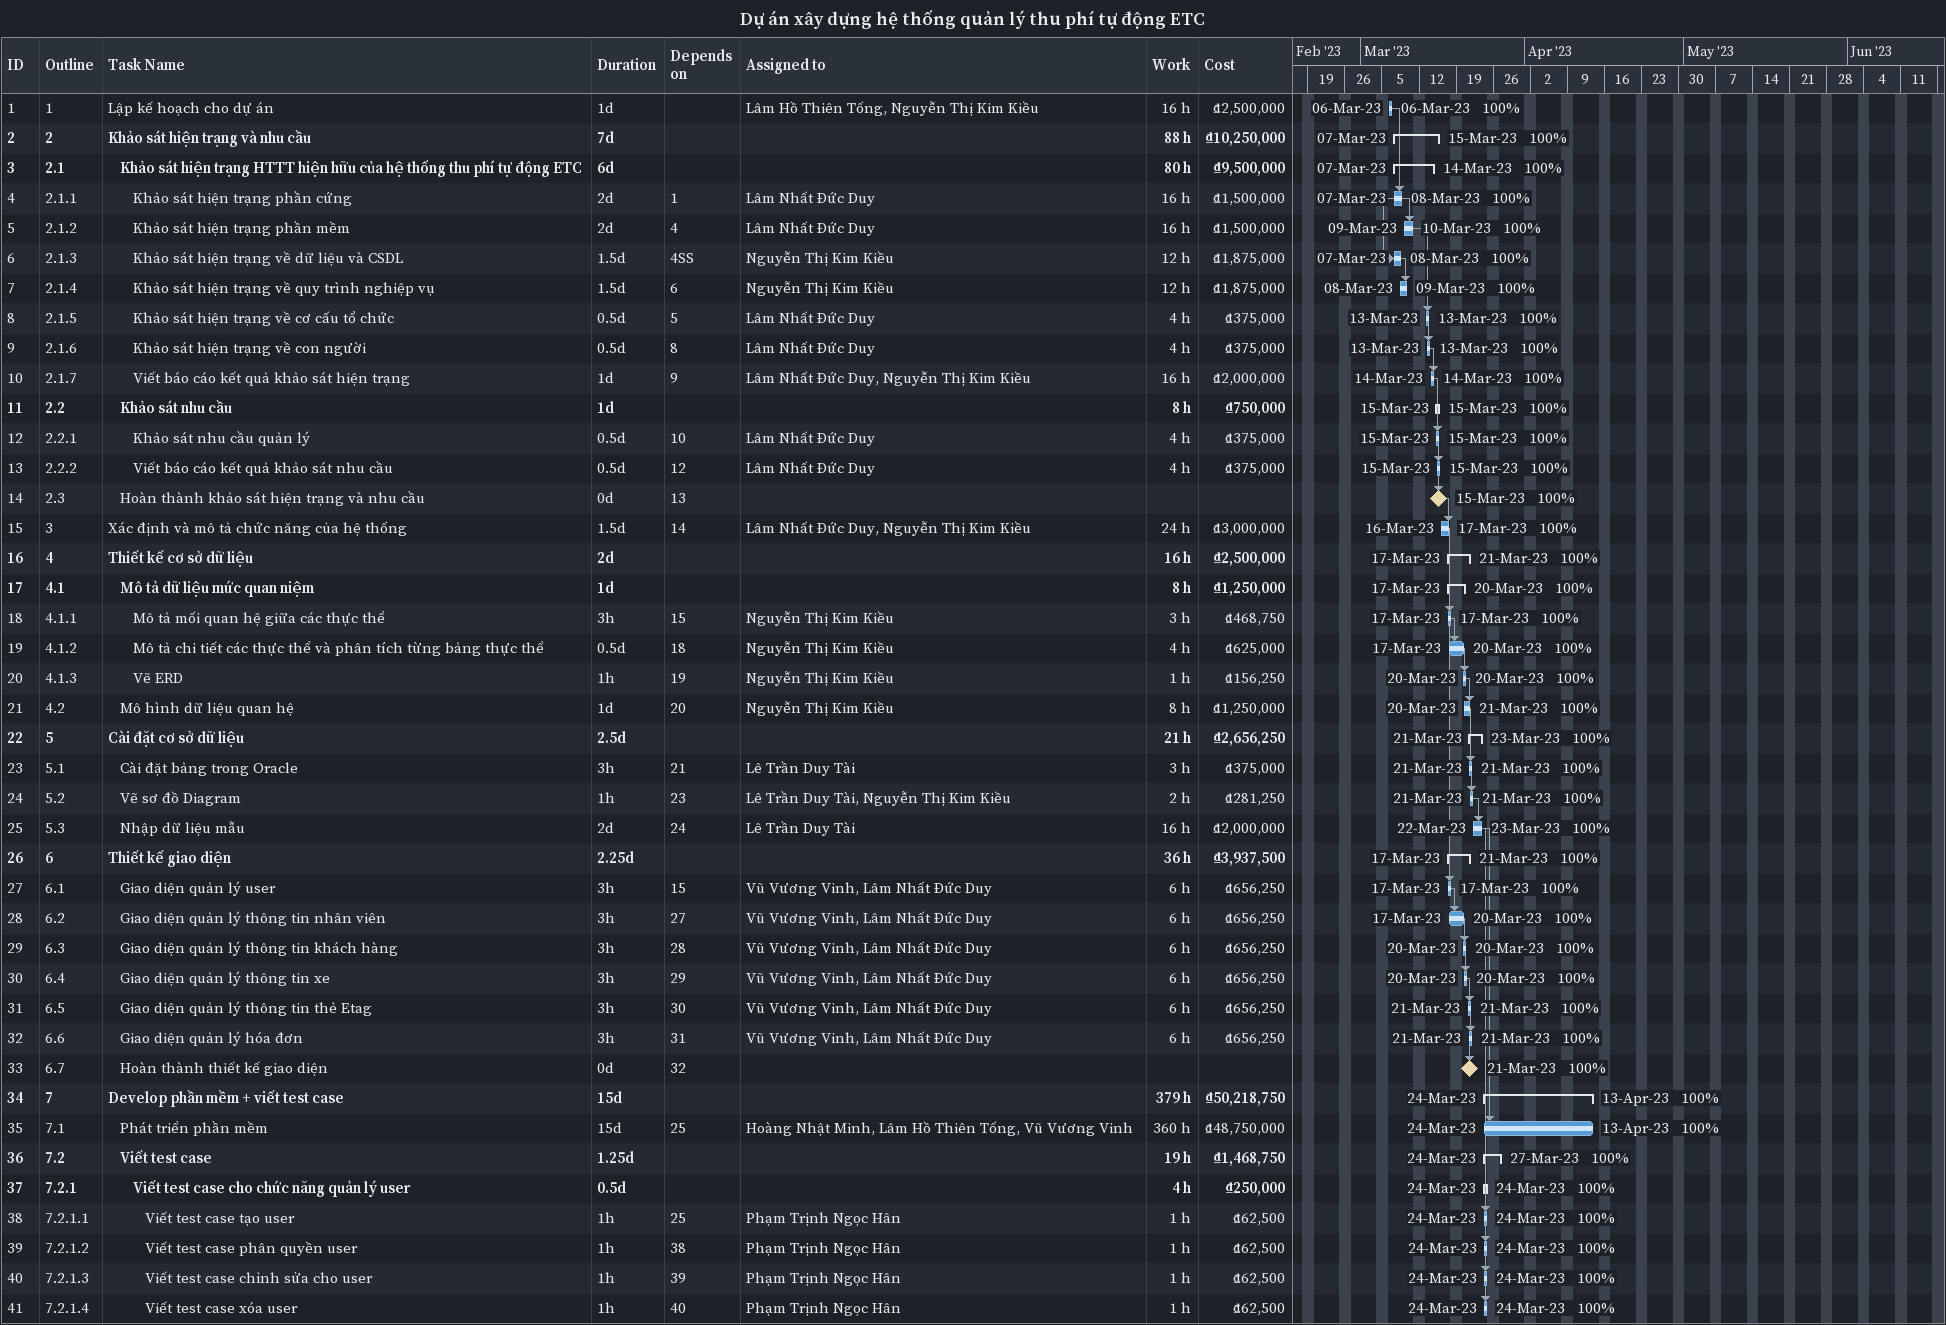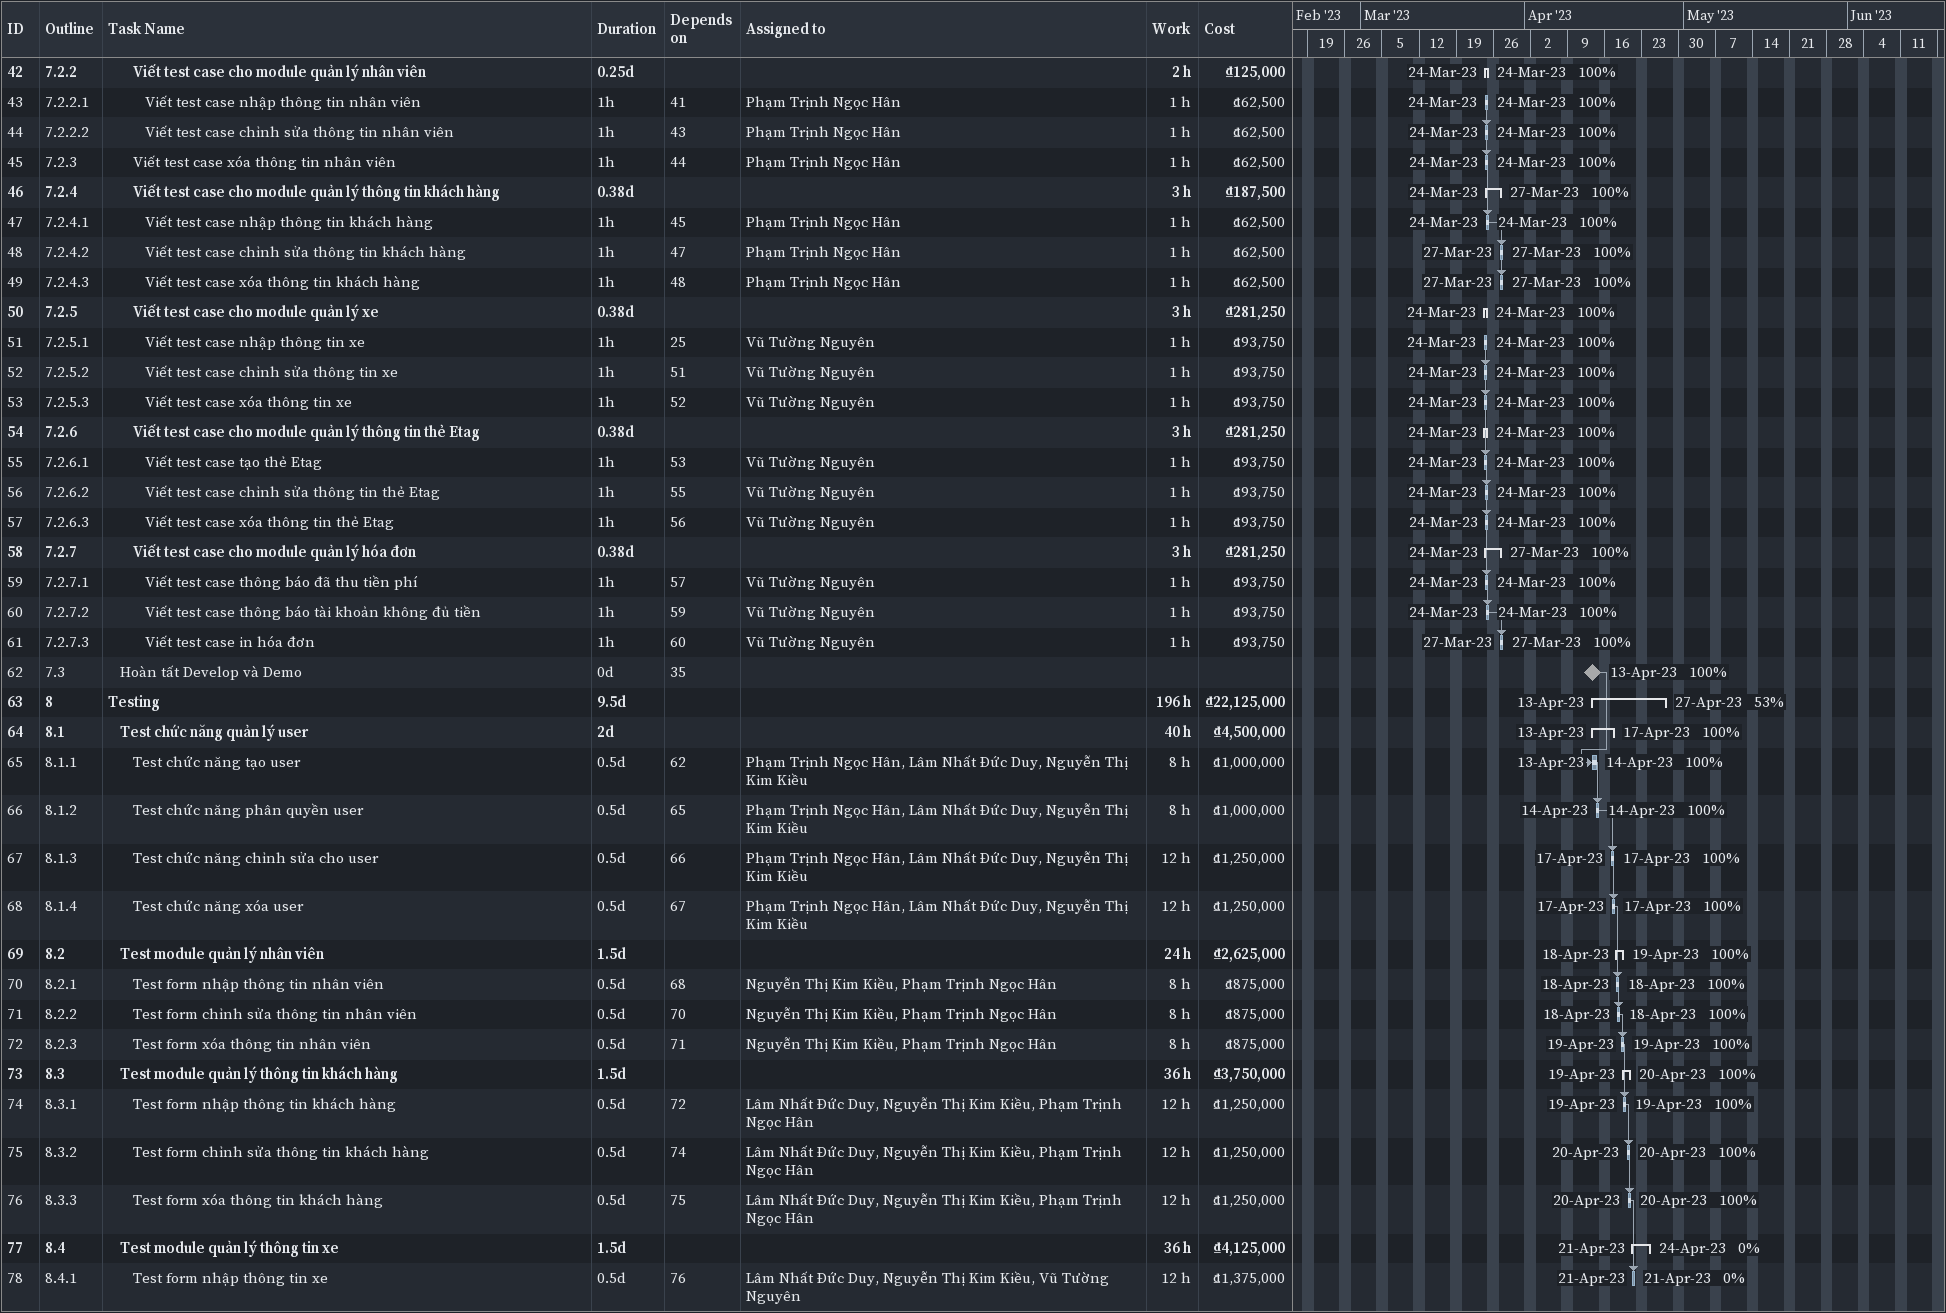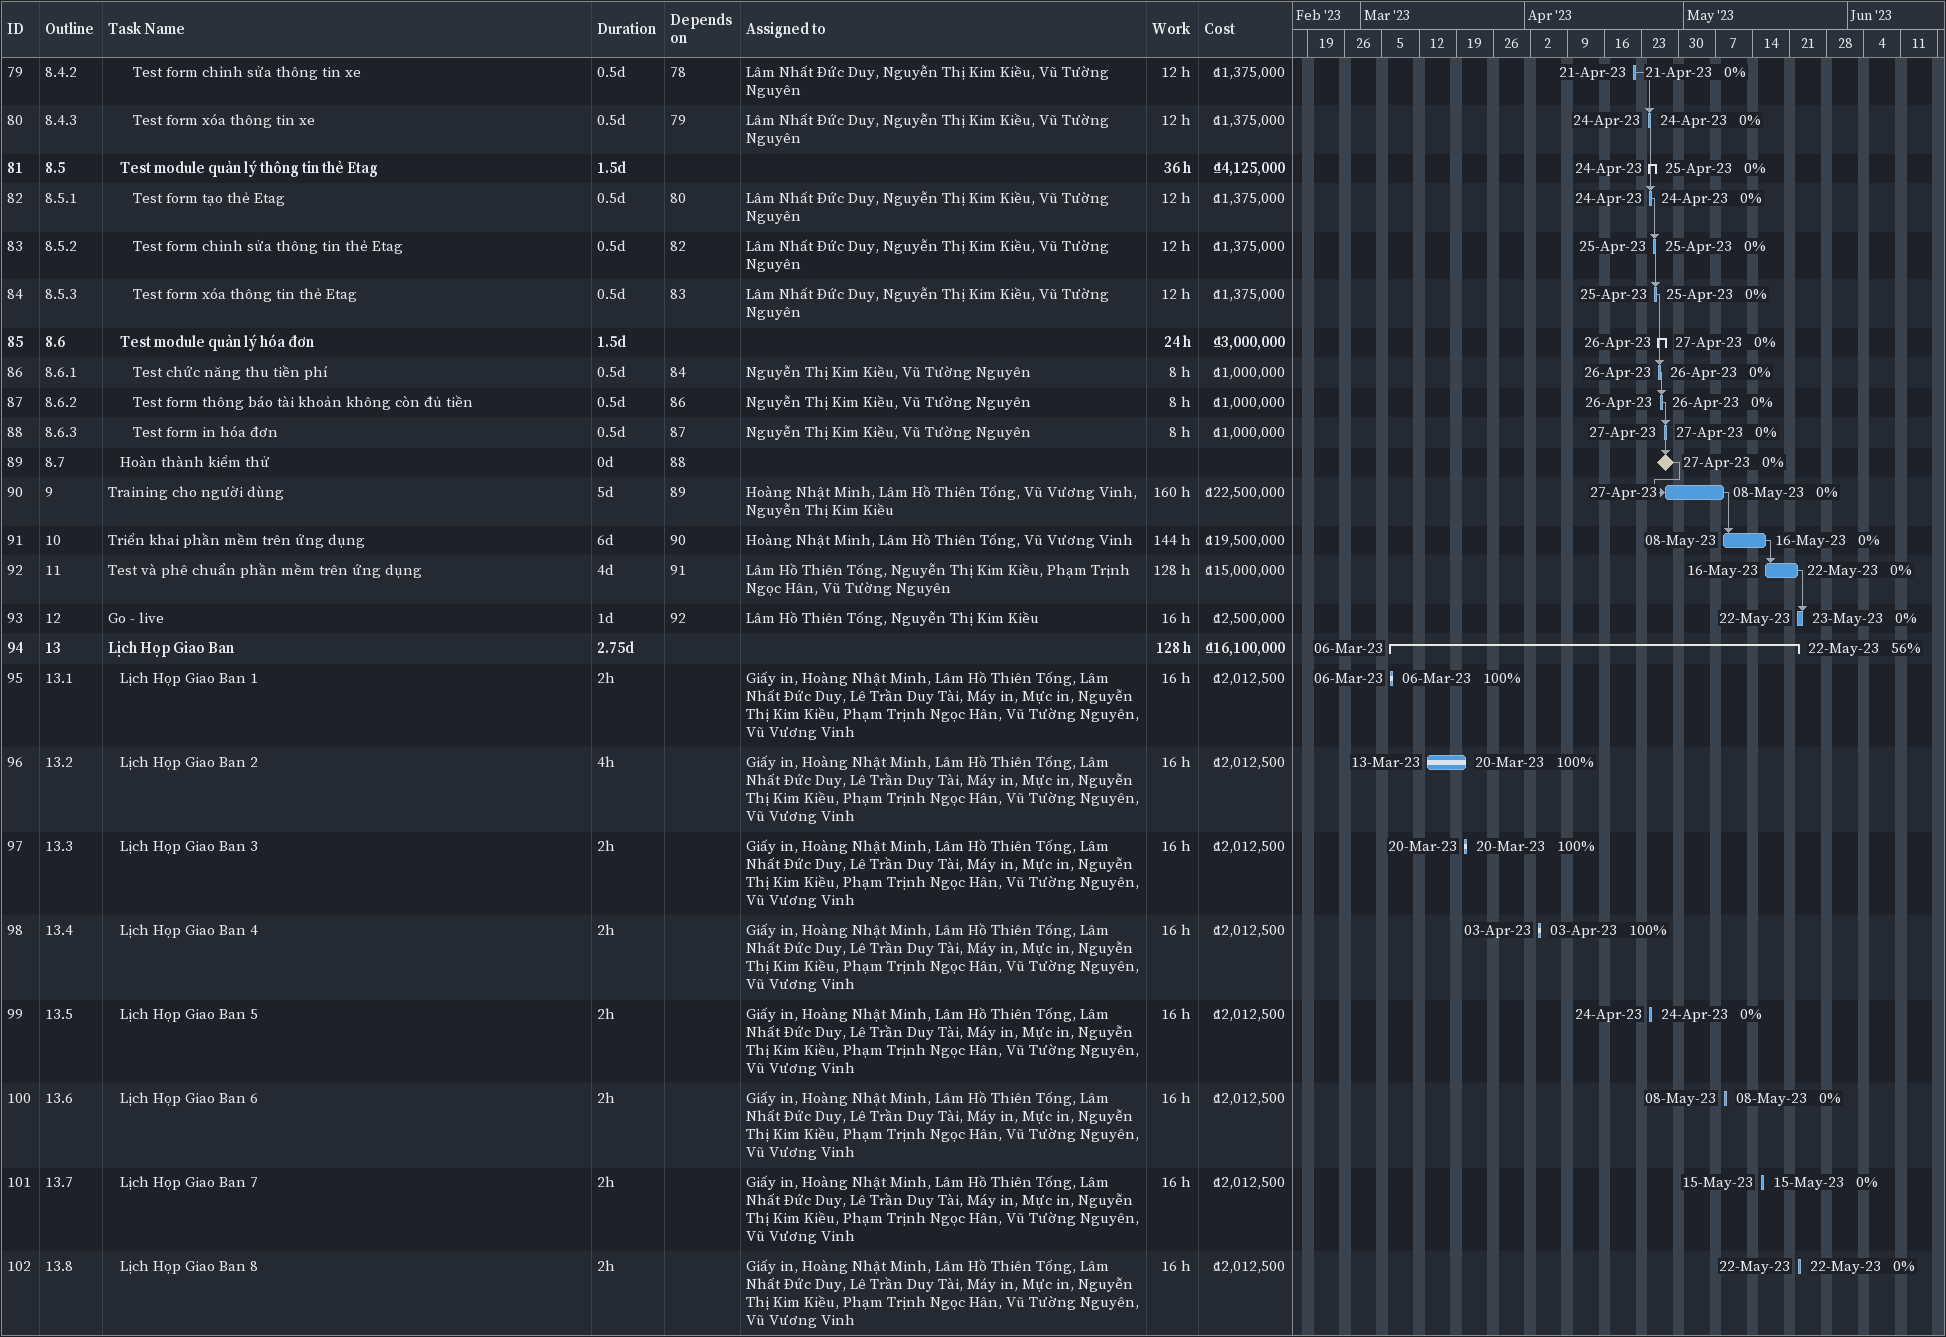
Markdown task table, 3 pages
Dự án xây dựng hệ thống quản lý thu phí tự động ETC

| ID | WBS | Task | Duration | Start | Finish | Predecessors | Resources | % complete | Work (h) | Cost (₫) |
|---|---|---|---|---|---|---|---|---|---|---|
| 1 | 1 | Lập kế hoạch cho dự án | 1d | 2023-03-06 | 2023-03-06 |  | Lâm Hồ Thiên Tống, Nguyễn Thị Kim Kiều | 100 | 16 | 2500000 |
| 2 | 2 | **Khảo sát hiện trạng và nhu cầu** | 7d | 2023-03-07 | 2023-03-15 |  |  | 100 | 88 | 10250000 |
| 3 | 2.1 | **Khảo sát hiện trạng HTTT hiện hữu của hệ thống thu phí tự động ETC** | 6d | 2023-03-07 | 2023-03-14 |  |  | 100 | 80 | 9500000 |
| 4 | 2.1.1 | Khảo sát hiện trạng phần cứng | 2d | 2023-03-07 | 2023-03-08 | 1 | Lâm Nhất Đức Duy | 100 | 16 | 1500000 |
| 5 | 2.1.2 | Khảo sát hiện trạng phần mềm | 2d | 2023-03-09 | 2023-03-10 | 4 | Lâm Nhất Đức Duy | 100 | 16 | 1500000 |
| 6 | 2.1.3 | Khảo sát hiện trạng về dữ liệu và CSDL | 1.5d | 2023-03-07 | 2023-03-08 | 4SS | Nguyễn Thị Kim Kiều | 100 | 12 | 1875000 |
| 7 | 2.1.4 | Khảo sát hiện trạng về quy trình nghiệp vụ | 1.5d | 2023-03-08 | 2023-03-09 | 6 | Nguyễn Thị Kim Kiều | 100 | 12 | 1875000 |
| 8 | 2.1.5 | Khảo sát hiện trạng về cơ cấu tổ chức | 0.5d | 2023-03-13 | 2023-03-13 | 5 | Lâm Nhất Đức Duy | 100 | 4 | 375000 |
| 9 | 2.1.6 | Khảo sát hiện trạng về con người | 0.5d | 2023-03-13 | 2023-03-13 | 8 | Lâm Nhất Đức Duy | 100 | 4 | 375000 |
| 10 | 2.1.7 | Viết báo cáo kết quả khảo sát hiện trạng | 1d | 2023-03-14 | 2023-03-14 | 9 | Lâm Nhất Đức Duy, Nguyễn Thị Kim Kiều | 100 | 16 | 2000000 |
| 11 | 2.2 | **Khảo sát nhu cầu** | 1d | 2023-03-15 | 2023-03-15 |  |  | 100 | 8 | 750000 |
| 12 | 2.2.1 | Khảo sát nhu cầu quản lý | 0.5d | 2023-03-15 | 2023-03-15 | 10 | Lâm Nhất Đức Duy | 100 | 4 | 375000 |
| 13 | 2.2.2 | Viết báo cáo kết quả khảo sát nhu cầu | 0.5d | 2023-03-15 | 2023-03-15 | 12 | Lâm Nhất Đức Duy | 100 | 4 | 375000 |
| 14 | 2.3 | Hoàn thành khảo sát hiện trạng và nhu cầu | 0d | 2023-03-15 | 2023-03-15 | 13 |  | 100 |  |  |
| 15 | 3 | Xác định và mô tả chức năng của hệ thống | 1.5d | 2023-03-16 | 2023-03-17 | 14 | Lâm Nhất Đức Duy, Nguyễn Thị Kim Kiều | 100 | 24 | 3000000 |
| 16 | 4 | **Thiết kế cơ sở dữ liệu** | 2d | 2023-03-17 | 2023-03-21 |  |  | 100 | 16 | 2500000 |
| 17 | 4.1 | **Mô tả dữ liệu mức quan niệm** | 1d | 2023-03-17 | 2023-03-20 |  |  | 100 | 8 | 1250000 |
| 18 | 4.1.1 | Mô tả mối quan hệ giữa các thực thể | 3h | 2023-03-17 | 2023-03-17 | 15 | Nguyễn Thị Kim Kiều | 100 | 3 | 468750 |
| 19 | 4.1.2 | Mô tả chi tiết các thực thể và phân tích từng bảng thực thể | 0.5d | 2023-03-17 | 2023-03-20 | 18 | Nguyễn Thị Kim Kiều | 100 | 4 | 625000 |
| 20 | 4.1.3 | Vẽ ERD | 1h | 2023-03-20 | 2023-03-20 | 19 | Nguyễn Thị Kim Kiều | 100 | 1 | 156250 |
| 21 | 4.2 | Mô hình dữ liệu quan hệ | 1d | 2023-03-20 | 2023-03-21 | 20 | Nguyễn Thị Kim Kiều | 100 | 8 | 1250000 |
| 22 | 5 | **Cài đặt cơ sở dữ liệu** | 2.5d | 2023-03-21 | 2023-03-23 |  |  | 100 | 21 | 2656250 |
| 23 | 5.1 | Cài đặt bảng trong Oracle | 3h | 2023-03-21 | 2023-03-21 | 21 | Lê Trần Duy Tài | 100 | 3 | 375000 |
| 24 | 5.2 | Vẽ sơ đồ Diagram | 1h | 2023-03-21 | 2023-03-21 | 23 | Lê Trần Duy Tài, Nguyễn Thị Kim Kiều | 100 | 2 | 281250 |
| 25 | 5.3 | Nhập dữ liệu mẫu | 2d | 2023-03-22 | 2023-03-23 | 24 | Lê Trần Duy Tài | 100 | 16 | 2000000 |
| 26 | 6 | **Thiết kế giao diện** | 2.25d | 2023-03-17 | 2023-03-21 |  |  | 100 | 36 | 3937500 |
| 27 | 6.1 | Giao diện quản lý user | 3h | 2023-03-17 | 2023-03-17 | 15 | Vũ Vương Vinh, Lâm Nhất Đức Duy | 100 | 6 | 656250 |
| 28 | 6.2 | Giao diện quản lý thông tin nhân viên | 3h | 2023-03-17 | 2023-03-20 | 27 | Vũ Vương Vinh, Lâm Nhất Đức Duy | 100 | 6 | 656250 |
| 29 | 6.3 | Giao diện quản lý thông tin khách hàng | 3h | 2023-03-20 | 2023-03-20 | 28 | Vũ Vương Vinh, Lâm Nhất Đức Duy | 100 | 6 | 656250 |
| 30 | 6.4 | Giao diện quản lý thông tin xe | 3h | 2023-03-20 | 2023-03-20 | 29 | Vũ Vương Vinh, Lâm Nhất Đức Duy | 100 | 6 | 656250 |
| 31 | 6.5 | Giao diện quản lý thông tin thẻ Etag | 3h | 2023-03-21 | 2023-03-21 | 30 | Vũ Vương Vinh, Lâm Nhất Đức Duy | 100 | 6 | 656250 |
| 32 | 6.6 | Giao diện quản lý hóa đơn | 3h | 2023-03-21 | 2023-03-21 | 31 | Vũ Vương Vinh, Lâm Nhất Đức Duy | 100 | 6 | 656250 |
| 33 | 6.7 | Hoàn thành thiết kế giao diện | 0d | 2023-03-21 | 2023-03-21 | 32 |  | 100 |  |  |
| 34 | 7 | **Develop phần mềm + viết test case** | 15d | 2023-03-24 | 2023-04-13 |  |  | 100 | 379 | 50218750 |
| 35 | 7.1 | Phát triển phần mềm | 15d | 2023-03-24 | 2023-04-13 | 25 | Hoàng Nhật Minh, Lâm Hồ Thiên Tống, Vũ Vương Vinh | 100 | 360 | 48750000 |
| 36 | 7.2 | **Viết test case** | 1.25d | 2023-03-24 | 2023-03-27 |  |  | 100 | 19 | 1468750 |
| 37 | 7.2.1 | **Viết test case cho chức năng quản lý user** | 0.5d | 2023-03-24 | 2023-03-24 |  |  | 100 | 4 | 250000 |
| 38 | 7.2.1.1 | Viết test case tạo user | 1h | 2023-03-24 | 2023-03-24 | 25 | Phạm Trịnh Ngọc Hân | 100 | 1 | 62500 |
| 39 | 7.2.1.2 | Viết test case phân quyền user | 1h | 2023-03-24 | 2023-03-24 | 38 | Phạm Trịnh Ngọc Hân | 100 | 1 | 62500 |
| 40 | 7.2.1.3 | Viết test case chỉnh sửa cho user | 1h | 2023-03-24 | 2023-03-24 | 39 | Phạm Trịnh Ngọc Hân | 100 | 1 | 62500 |
| 41 | 7.2.1.4 | Viết test case xóa user | 1h | 2023-03-24 | 2023-03-24 | 40 | Phạm Trịnh Ngọc Hân | 100 | 1 | 62500 |
| 42 | 7.2.2 | **Viết test case cho module quản lý nhân viên** | 0.25d | 2023-03-24 | 2023-03-24 |  |  | 100 | 2 | 125000 |
| 43 | 7.2.2.1 | Viết test case nhập thông tin nhân viên | 1h | 2023-03-24 | 2023-03-24 | 41 | Phạm Trịnh Ngọc Hân | 100 | 1 | 62500 |
| 44 | 7.2.2.2 | Viết test case chỉnh sửa thông tin nhân viên | 1h | 2023-03-24 | 2023-03-24 | 43 | Phạm Trịnh Ngọc Hân | 100 | 1 | 62500 |
| 45 | 7.2.3 | Viết test case xóa thông tin nhân viên | 1h | 2023-03-24 | 2023-03-24 | 44 | Phạm Trịnh Ngọc Hân | 100 | 1 | 62500 |
| 46 | 7.2.4 | **Viết test case cho module quản lý thông tin khách hàng** | 0.38d | 2023-03-24 | 2023-03-27 |  |  | 100 | 3 | 187500 |
| 47 | 7.2.4.1 | Viết test case nhập thông tin khách hàng | 1h | 2023-03-24 | 2023-03-24 | 45 | Phạm Trịnh Ngọc Hân | 100 | 1 | 62500 |
| 48 | 7.2.4.2 | Viết test case chỉnh sửa thông tin khách hàng | 1h | 2023-03-27 | 2023-03-27 | 47 | Phạm Trịnh Ngọc Hân | 100 | 1 | 62500 |
| 49 | 7.2.4.3 | Viết test case xóa thông tin khách hàng | 1h | 2023-03-27 | 2023-03-27 | 48 | Phạm Trịnh Ngọc Hân | 100 | 1 | 62500 |
| 50 | 7.2.5 | **Viết test case cho module quản lý xe** | 0.38d | 2023-03-24 | 2023-03-24 |  |  | 100 | 3 | 281250 |
| 51 | 7.2.5.1 | Viết test case nhập thông tin xe | 1h | 2023-03-24 | 2023-03-24 | 25 | Vũ Tường Nguyên | 100 | 1 | 93750 |
| 52 | 7.2.5.2 | Viết test case chỉnh sửa thông tin xe | 1h | 2023-03-24 | 2023-03-24 | 51 | Vũ Tường Nguyên | 100 | 1 | 93750 |
| 53 | 7.2.5.3 | Viết test case xóa thông tin xe | 1h | 2023-03-24 | 2023-03-24 | 52 | Vũ Tường Nguyên | 100 | 1 | 93750 |
| 54 | 7.2.6 | **Viết test case cho module quản lý thông tin thẻ Etag** | 0.38d | 2023-03-24 | 2023-03-24 |  |  | 100 | 3 | 281250 |
| 55 | 7.2.6.1 | Viết test case tạo thẻ Etag | 1h | 2023-03-24 | 2023-03-24 | 53 | Vũ Tường Nguyên | 100 | 1 | 93750 |
| 56 | 7.2.6.2 | Viết test case chỉnh sửa thông tin thẻ Etag | 1h | 2023-03-24 | 2023-03-24 | 55 | Vũ Tường Nguyên | 100 | 1 | 93750 |
| 57 | 7.2.6.3 | Viết test case xóa thông tin thẻ Etag | 1h | 2023-03-24 | 2023-03-24 | 56 | Vũ Tường Nguyên | 100 | 1 | 93750 |
| 58 | 7.2.7 | **Viết test case cho module quản lý hóa đơn** | 0.38d | 2023-03-24 | 2023-03-27 |  |  | 100 | 3 | 281250 |
| 59 | 7.2.7.1 | Viết test case thông báo đã thu tiền phí | 1h | 2023-03-24 | 2023-03-24 | 57 | Vũ Tường Nguyên | 100 | 1 | 93750 |
| 60 | 7.2.7.2 | Viết test case thông báo tài khoản không đủ tiền | 1h | 2023-03-24 | 2023-03-24 | 59 | Vũ Tường Nguyên | 100 | 1 | 93750 |
| 61 | 7.2.7.3 | Viết test case in hóa đơn | 1h | 2023-03-27 | 2023-03-27 | 60 | Vũ Tường Nguyên | 100 | 1 | 93750 |
| 62 | 7.3 | Hoàn tất Develop và Demo | 0d | 2023-04-13 | 2023-04-13 | 35 |  | 100 |  |  |
| 63 | 8 | **Testing** | 9.5d | 2023-04-13 | 2023-04-27 |  |  | 53 | 196 | 22125000 |
| 64 | 8.1 | **Test chức năng quản lý user** | 2d | 2023-04-13 | 2023-04-17 |  |  | 100 | 40 | 4500000 |
| 65 | 8.1.1 | Test chức năng tạo user | 0.5d | 2023-04-13 | 2023-04-14 | 62 | Phạm Trịnh Ngọc Hân, Lâm Nhất Đức Duy, Nguyễn Thị Kim Kiều | 100 | 8 | 1000000 |
| 66 | 8.1.2 | Test chức năng phân quyền user | 0.5d | 2023-04-14 | 2023-04-14 | 65 | Phạm Trịnh Ngọc Hân, Lâm Nhất Đức Duy, Nguyễn Thị Kim Kiều | 100 | 8 | 1000000 |
| 67 | 8.1.3 | Test chức năng chỉnh sửa cho user | 0.5d | 2023-04-17 | 2023-04-17 | 66 | Phạm Trịnh Ngọc Hân, Lâm Nhất Đức Duy, Nguyễn Thị Kim Kiều | 100 | 12 | 1250000 |
| 68 | 8.1.4 | Test chức năng xóa user | 0.5d | 2023-04-17 | 2023-04-17 | 67 | Phạm Trịnh Ngọc Hân, Lâm Nhất Đức Duy, Nguyễn Thị Kim Kiều | 100 | 12 | 1250000 |
| 69 | 8.2 | **Test module quản lý nhân viên** | 1.5d | 2023-04-18 | 2023-04-19 |  |  | 100 | 24 | 2625000 |
| 70 | 8.2.1 | Test form nhập thông tin nhân viên | 0.5d | 2023-04-18 | 2023-04-18 | 68 | Nguyễn Thị Kim Kiều, Phạm Trịnh Ngọc Hân | 100 | 8 | 875000 |
| 71 | 8.2.2 | Test form chỉnh sửa thông tin nhân viên | 0.5d | 2023-04-18 | 2023-04-18 | 70 | Nguyễn Thị Kim Kiều, Phạm Trịnh Ngọc Hân | 100 | 8 | 875000 |
| 72 | 8.2.3 | Test form xóa thông tin nhân viên | 0.5d | 2023-04-19 | 2023-04-19 | 71 | Nguyễn Thị Kim Kiều, Phạm Trịnh Ngọc Hân | 100 | 8 | 875000 |
| 73 | 8.3 | **Test module quản lý thông tin khách hàng** | 1.5d | 2023-04-19 | 2023-04-20 |  |  | 100 | 36 | 3750000 |
| 74 | 8.3.1 | Test form nhập thông tin khách hàng | 0.5d | 2023-04-19 | 2023-04-19 | 72 | Lâm Nhất Đức Duy, Nguyễn Thị Kim Kiều, Phạm Trịnh Ngọc Hân | 100 | 12 | 1250000 |
| 75 | 8.3.2 | Test form chỉnh sửa thông tin khách hàng | 0.5d | 2023-04-20 | 2023-04-20 | 74 | Lâm Nhất Đức Duy, Nguyễn Thị Kim Kiều, Phạm Trịnh Ngọc Hân | 100 | 12 | 1250000 |
| 76 | 8.3.3 | Test form xóa thông tin khách hàng | 0.5d | 2023-04-20 | 2023-04-20 | 75 | Lâm Nhất Đức Duy, Nguyễn Thị Kim Kiều, Phạm Trịnh Ngọc Hân | 100 | 12 | 1250000 |
| 77 | 8.4 | **Test module quản lý thông tin xe** | 1.5d | 2023-04-21 | 2023-04-24 |  |  | 0 | 36 | 4125000 |
| 78 | 8.4.1 | Test form nhập thông tin xe | 0.5d | 2023-04-21 | 2023-04-21 | 76 | Lâm Nhất Đức Duy, Nguyễn Thị Kim Kiều, Vũ Tường Nguyên | 0 | 12 | 1375000 |
| 79 | 8.4.2 | Test form chỉnh sửa thông tin xe | 0.5d | 2023-04-21 | 2023-04-21 | 78 | Lâm Nhất Đức Duy, Nguyễn Thị Kim Kiều, Vũ Tường Nguyên | 0 | 12 | 1375000 |
| 80 | 8.4.3 | Test form xóa thông tin xe | 0.5d | 2023-04-24 | 2023-04-24 | 79 | Lâm Nhất Đức Duy, Nguyễn Thị Kim Kiều, Vũ Tường Nguyên | 0 | 12 | 1375000 |
| 81 | 8.5 | **Test module quản lý thông tin thẻ Etag** | 1.5d | 2023-04-24 | 2023-04-25 |  |  | 0 | 36 | 4125000 |
| 82 | 8.5.1 | Test form tạo thẻ Etag | 0.5d | 2023-04-24 | 2023-04-24 | 80 | Lâm Nhất Đức Duy, Nguyễn Thị Kim Kiều, Vũ Tường Nguyên | 0 | 12 | 1375000 |
| 83 | 8.5.2 | Test form chỉnh sửa thông tin thẻ Etag | 0.5d | 2023-04-25 | 2023-04-25 | 82 | Lâm Nhất Đức Duy, Nguyễn Thị Kim Kiều, Vũ Tường Nguyên | 0 | 12 | 1375000 |
| 84 | 8.5.3 | Test form xóa thông tin thẻ Etag | 0.5d | 2023-04-25 | 2023-04-25 | 83 | Lâm Nhất Đức Duy, Nguyễn Thị Kim Kiều, Vũ Tường Nguyên | 0 | 12 | 1375000 |
| 85 | 8.6 | **Test module quản lý hóa đơn** | 1.5d | 2023-04-26 | 2023-04-27 |  |  | 0 | 24 | 3000000 |
| 86 | 8.6.1 | Test chức năng thu tiền phí | 0.5d | 2023-04-26 | 2023-04-26 | 84 | Nguyễn Thị Kim Kiều, Vũ Tường Nguyên | 0 | 8 | 1000000 |
| 87 | 8.6.2 | Test form thông báo tài khoản không còn đủ tiền | 0.5d | 2023-04-26 | 2023-04-26 | 86 | Nguyễn Thị Kim Kiều, Vũ Tường Nguyên | 0 | 8 | 1000000 |
| 88 | 8.6.3 | Test form in hóa đơn | 0.5d | 2023-04-27 | 2023-04-27 | 87 | Nguyễn Thị Kim Kiều, Vũ Tường Nguyên | 0 | 8 | 1000000 |
| 89 | 8.7 | Hoàn thành kiểm thử | 0d | 2023-04-27 | 2023-04-27 | 88 |  | 0 |  |  |
| 90 | 9 | Training cho người dùng | 5d | 2023-04-27 | 2023-05-08 | 89 | Hoàng Nhật Minh, Lâm Hồ Thiên Tống, Vũ Vương Vinh, Nguyễn Thị Kim Kiều | 0 | 160 | 22500000 |
| 91 | 10 | Triển khai phần mềm trên ứng dụng | 6d | 2023-05-08 | 2023-05-16 | 90 | Hoàng Nhật Minh, Lâm Hồ Thiên Tống, Vũ Vương Vinh | 0 | 144 | 19500000 |
| 92 | 11 | Test và phê chuẩn phần mềm trên ứng dụng | 4d | 2023-05-16 | 2023-05-22 | 91 | Lâm Hồ Thiên Tống, Nguyễn Thị Kim Kiều, Phạm Trịnh Ngọc Hân, Vũ Tường Nguyên | 0 | 128 | 15000000 |
| 93 | 12 | Go - live | 1d | 2023-05-22 | 2023-05-23 | 92 | Lâm Hồ Thiên Tống, Nguyễn Thị Kim Kiều | 0 | 16 | 2500000 |
| 94 | 13 | **Lịch Họp Giao Ban** | 2.75d | 2023-03-06 | 2023-05-22 |  |  | 56 | 128 | 16100000 |
| 95 | 13.1 | Lịch Họp Giao Ban 1 | 2h | 2023-03-06 | 2023-03-06 |  | Giấy in, Hoàng Nhật Minh, Lâm Hồ Thiên Tống, Lâm Nhất Đức Duy, Lê Trần Duy Tài, Máy in, Mực in, Nguyễn Thị Kim Kiều, Phạm Trịnh Ngọc Hân, Vũ Tường Nguyên, Vũ Vương Vinh | 100 | 16 | 2012500 |
| 96 | 13.2 | Lịch Họp Giao Ban 2 | 4h | 2023-03-13 | 2023-03-20 |  | Giấy in, Hoàng Nhật Minh, Lâm Hồ Thiên Tống, Lâm Nhất Đức Duy, Lê Trần Duy Tài, Máy in, Mực in, Nguyễn Thị Kim Kiều, Phạm Trịnh Ngọc Hân, Vũ Tường Nguyên, Vũ Vương Vinh | 100 | 16 | 2012500 |
| 97 | 13.3 | Lịch Họp Giao Ban 3 | 2h | 2023-03-20 | 2023-03-20 |  | Giấy in, Hoàng Nhật Minh, Lâm Hồ Thiên Tống, Lâm Nhất Đức Duy, Lê Trần Duy Tài, Máy in, Mực in, Nguyễn Thị Kim Kiều, Phạm Trịnh Ngọc Hân, Vũ Tường Nguyên, Vũ Vương Vinh | 100 | 16 | 2012500 |
| 98 | 13.4 | Lịch Họp Giao Ban 4 | 2h | 2023-04-03 | 2023-04-03 |  | Giấy in, Hoàng Nhật Minh, Lâm Hồ Thiên Tống, Lâm Nhất Đức Duy, Lê Trần Duy Tài, Máy in, Mực in, Nguyễn Thị Kim Kiều, Phạm Trịnh Ngọc Hân, Vũ Tường Nguyên, Vũ Vương Vinh | 100 | 16 | 2012500 |
| 99 | 13.5 | Lịch Họp Giao Ban 5 | 2h | 2023-04-24 | 2023-04-24 |  | Giấy in, Hoàng Nhật Minh, Lâm Hồ Thiên Tống, Lâm Nhất Đức Duy, Lê Trần Duy Tài, Máy in, Mực in, Nguyễn Thị Kim Kiều, Phạm Trịnh Ngọc Hân, Vũ Tường Nguyên, Vũ Vương Vinh | 0 | 16 | 2012500 |
| 100 | 13.6 | Lịch Họp Giao Ban 6 | 2h | 2023-05-08 | 2023-05-08 |  | Giấy in, Hoàng Nhật Minh, Lâm Hồ Thiên Tống, Lâm Nhất Đức Duy, Lê Trần Duy Tài, Máy in, Mực in, Nguyễn Thị Kim Kiều, Phạm Trịnh Ngọc Hân, Vũ Tường Nguyên, Vũ Vương Vinh | 0 | 16 | 2012500 |
| 101 | 13.7 | Lịch Họp Giao Ban 7 | 2h | 2023-05-15 | 2023-05-15 |  | Giấy in, Hoàng Nhật Minh, Lâm Hồ Thiên Tống, Lâm Nhất Đức Duy, Lê Trần Duy Tài, Máy in, Mực in, Nguyễn Thị Kim Kiều, Phạm Trịnh Ngọc Hân, Vũ Tường Nguyên, Vũ Vương Vinh | 0 | 16 | 2012500 |
| 102 | 13.8 | Lịch Họp Giao Ban 8 | 2h | 2023-05-22 | 2023-05-22 |  | Giấy in, Hoàng Nhật Minh, Lâm Hồ Thiên Tống, Lâm Nhất Đức Duy, Lê Trần Duy Tài, Máy in, Mực in, Nguyễn Thị Kim Kiều, Phạm Trịnh Ngọc Hân, Vũ Tường Nguyên, Vũ Vương Vinh | 0 | 16 | 2012500 |
